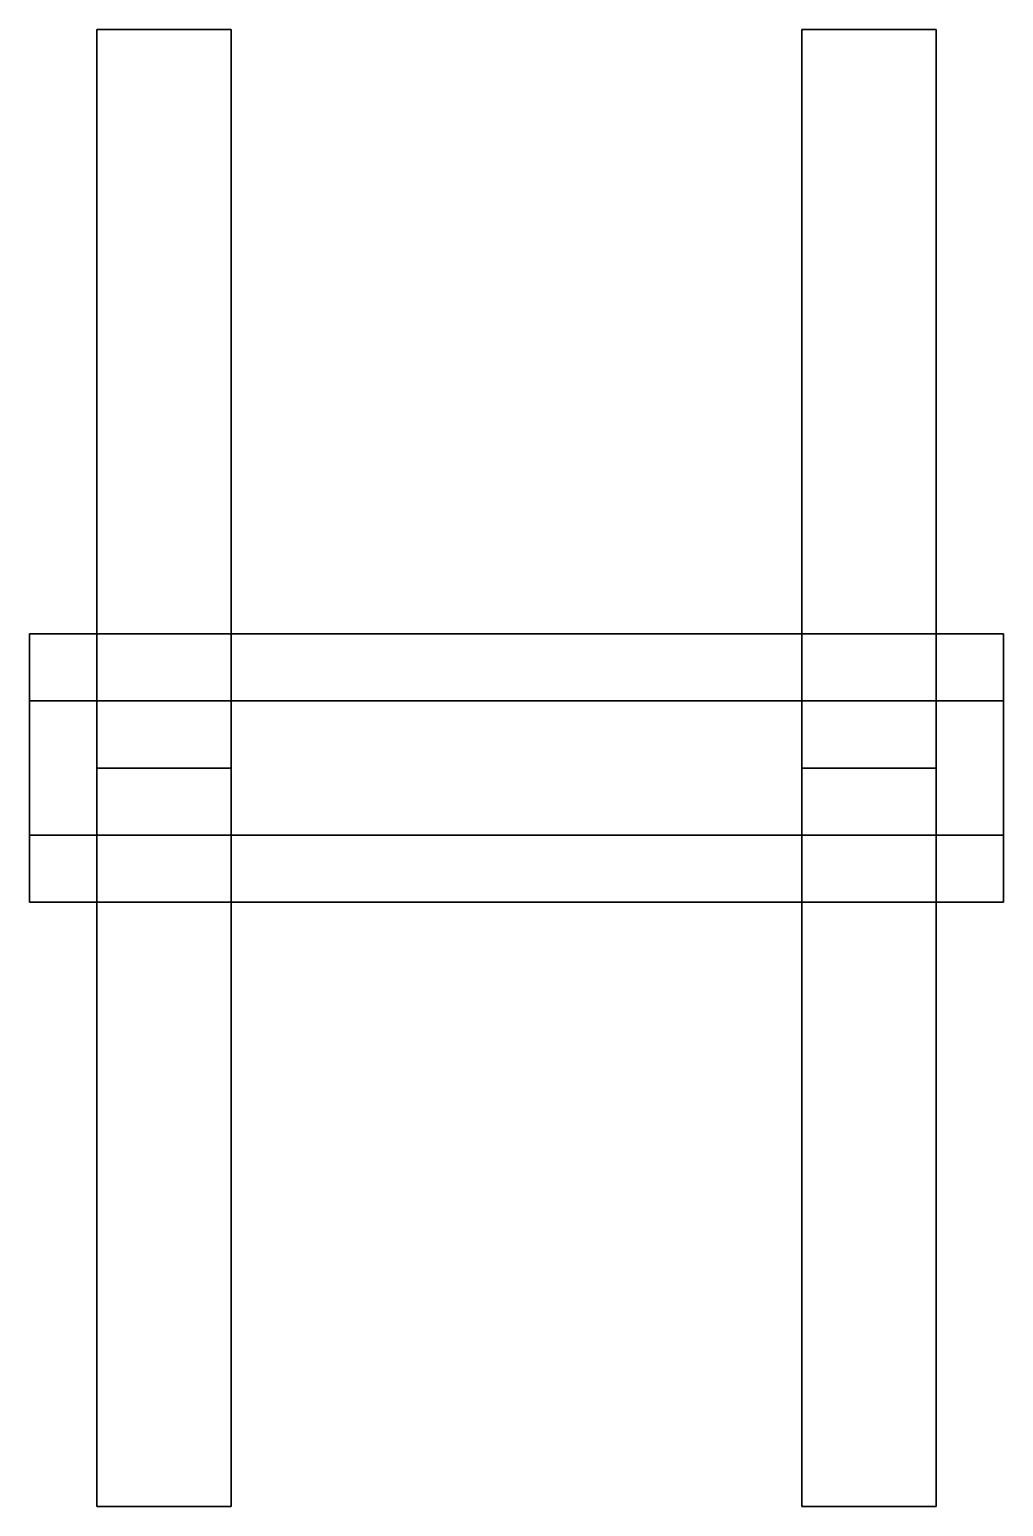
# Model space of a CAD drawing. Extents: x -0.145 to 0.145, y -0.22 to 0.22.
import ezdxf

# ---------------------------------------------------------------- set-up
doc = ezdxf.new("R2010")
doc.units = 0
doc.layers.add('BALANCES', color=4, linetype='CONTINUOUS')

msp = doc.modelspace()

# ---------------------------------------------------------------- linework, layer by layer
at = {"layer": 'BALANCES'}
for points in [[(-0.125, 0.22, -0.08), (-0.125, 0, -0.13), (-0.125, 0, 0.02), (-0.125, 0.22, -0.04)], [(-0.125, 0.22, -0.04), (-0.125, 0, 0.02), (-0.085, 0, 0.02), (-0.085, 0.22, -0.04)], [(-0.085, 0.22, -0.08), (-0.085, 0, -0.13), (-0.125, 0, -0.13), (-0.125, 0.22, -0.08)], [(-0.085, 0.22, -0.04), (-0.085, 0.22, -0.08), (-0.125, 0.22, -0.08), (-0.125, 0.22, -0.04)], [(-0.085, 0, 0.02), (-0.085, 0, -0.13), (-0.085, 0.22, -0.08), (-0.085, 0.22, -0.04)], [(0.125, 0.22, -0.04), (0.125, 0.22, -0.08), (0.085, 0.22, -0.08), (0.085, 0.22, -0.04)], [(0.085, 0.22, -0.08), (0.085, 0, -0.13), (0.085, 0, 0.02), (0.085, 0.22, -0.04)], [(0.125, 0.22, -0.08), (0.125, 0, -0.13), (0.085, 0, -0.13), (0.085, 0.22, -0.08)], [(0.085, 0.22, -0.04), (0.085, 0, 0.02), (0.125, 0, 0.02), (0.125, 0.22, -0.04)], [(0.125, 0, 0.02), (0.125, 0, -0.13), (0.125, 0.22, -0.08), (0.125, 0.22, -0.04)], [(0.145, 0.02, 0.03464), (0.145, 0.04), (-0.145, 0.04), (-0.145, 0.02, 0.03464)], [(0.145, 0.04), (0.145, 0.02, -0.03464), (-0.145, 0.02, -0.03464), (-0.145, 0.04)], [(-0.145, 0.02, -0.03464), (-0.145, -0.02, -0.03464), (-0.145, -0.04), (-0.145, 0.04)], [(-0.145, 0.04), (-0.145, -0.04), (-0.145, -0.02, 0.03464), (-0.145, 0.02, 0.03464)], [(0.145, 0.04), (0.145, -0.04), (0.145, -0.02, -0.03464), (0.145, 0.02, -0.03464)], [(0.145, 0.02, 0.03464), (0.145, -0.02, 0.03464), (0.145, -0.04), (0.145, 0.04)], [(0.145, -0.02, 0.03464), (0.145, 0.02, 0.03464), (-0.145, 0.02, 0.03464), (-0.145, -0.02, 0.03464)], [(0.145, 0.02, -0.03464), (0.145, -0.02, -0.03464), (-0.145, -0.02, -0.03464), (-0.145, 0.02, -0.03464)], [(-0.125, -0.22, -0.03), (-0.125, 0, 0.02), (-0.125, 0, -0.13), (-0.125, -0.22, -0.07)], [(0.085, -0.22, -0.03), (0.085, 0, 0.02), (0.085, 0, -0.13), (0.085, -0.22, -0.07)], [(-0.085, -0.22, -0.03), (-0.085, 0, 0.02), (-0.125, 0, 0.02), (-0.125, -0.22, -0.03)], [(-0.125, -0.22, -0.07), (-0.125, 0, -0.13), (-0.085, 0, -0.13), (-0.085, -0.22, -0.07)], [(-0.085, 0, -0.13), (-0.085, 0, 0.02), (-0.085, -0.22, -0.03), (-0.085, -0.22, -0.07)], [(0.125, -0.22, -0.03), (0.125, 0, 0.02), (0.085, 0, 0.02), (0.085, -0.22, -0.03)], [(0.085, -0.22, -0.07), (0.085, 0, -0.13), (0.125, 0, -0.13), (0.125, -0.22, -0.07)], [(0.125, 0, -0.13), (0.125, 0, 0.02), (0.125, -0.22, -0.03), (0.125, -0.22, -0.07)], [(0.145, -0.04), (0.145, -0.02, 0.03464), (-0.145, -0.02, 0.03464), (-0.145, -0.04)], [(0.145, -0.02, -0.03464), (0.145, -0.04), (-0.145, -0.04), (-0.145, -0.02, -0.03464)], [(-0.085, -0.22, -0.07), (-0.085, -0.22, -0.03), (-0.125, -0.22, -0.03), (-0.125, -0.22, -0.07)], [(0.125, -0.22, -0.07), (0.125, -0.22, -0.03), (0.085, -0.22, -0.03), (0.085, -0.22, -0.07)]]:
    msp.add_3dface(points, dxfattribs=at)

doc.saveas('drawing.dxf')
